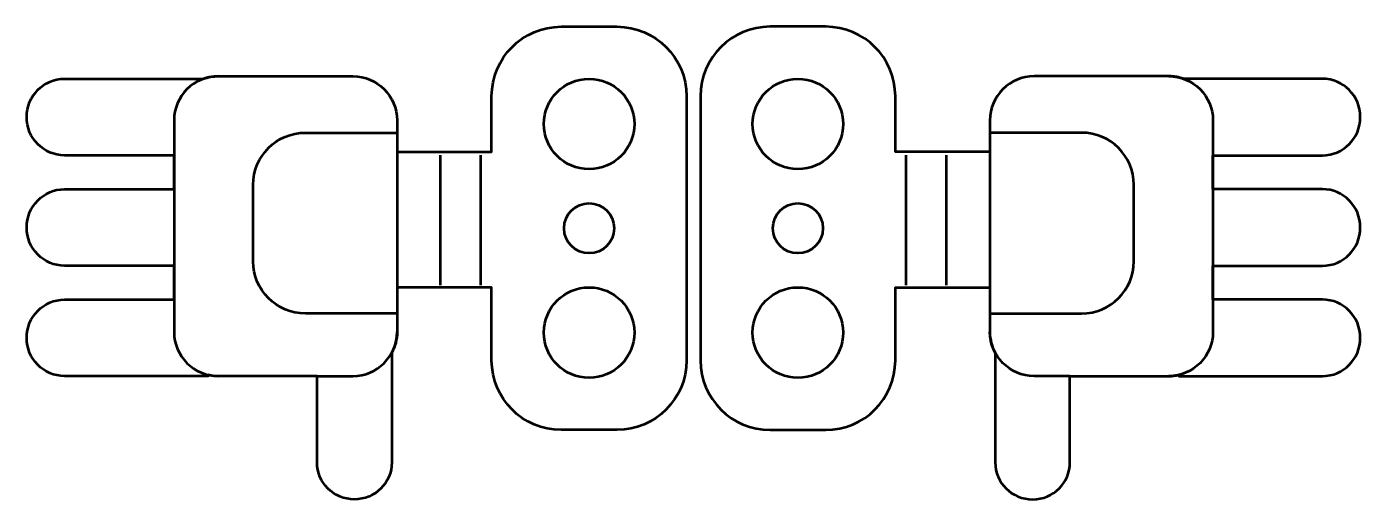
# Model space of a CAD drawing. Header units: centimetres. Extents: x -14.79 to -5.21, y -11.7 to -8.3.
import ezdxf

# ---------------------------------------------------------------- set-up
doc = ezdxf.new("R2010")
doc.units = ezdxf.units.CM
doc.header["$MEASUREMENT"] = 0
doc.layers.add('Layer 1', color=7, linetype='Continuous')

msp = doc.modelspace()

# ---------------------------------------------------------------- linework, layer by layer
at = {"layer": 'Layer 1', "lineweight": 53}
for centre, major_axis in [((-10.75, -9.00042), (0, 0.325)), ((-9.25, -9.00042), (0, 0.325)), ((-10.75, -9.75042), (0, 0.18)), ((-9.25, -9.75042), (0, 0.18)), ((-10.75, -10.50042), (0, 0.325)), ((-9.25, -10.50042), (0, 0.325))]:
    msp.add_ellipse(centre, major_axis=major_axis, ratio=1, dxfattribs=at)
for points in [[(-10.05, -10.70042), (-10.05, -10.70042), (-10.05, -8.80042), (-10.05, -8.80042), (-10.05, -8.80042), (-10.05, -8.52428), (-10.27386, -8.30042), (-10.55, -8.30042), (-10.55, -8.30042), (-10.55, -8.30042), (-10.95, -8.30042), (-10.95, -8.30042), (-10.95, -8.30042), (-11.22614, -8.30042), (-11.45, -8.52428), (-11.45, -8.80042), (-11.45, -8.80042), (-11.45, -8.80042), (-11.45, -9.20089), (-11.45, -9.20089), (-11.45, -9.20089), (-11.45, -9.20089), (-12.12909, -9.20089), (-12.12909, -9.20089), (-12.12909, -9.20089), (-12.12909, -9.20089), (-12.12909, -8.97434), (-12.12909, -8.97434), (-12.12909, -8.97434), (-12.12909, -8.79973), (-12.27198, -8.65684), (-12.44659, -8.65684), (-12.44659, -8.65684), (-12.44659, -8.65684), (-13.41418, -8.65684), (-13.41418, -8.65684), (-13.41418, -8.65684), (-13.45163, -8.65684), (-13.48761, -8.66342), (-13.52103, -8.67547), (-13.52103, -8.67547), (-13.52103, -8.67547), (-14.51805, -8.67547), (-14.51805, -8.67547), (-14.51805, -8.67547), (-14.66762, -8.67547), (-14.79002, -8.79787), (-14.79002, -8.95062), (-14.79002, -8.95062), (-14.79002, -9.1034), (-14.66762, -9.22579), (-14.51805, -9.22579), (-14.51805, -9.22579), (-14.51805, -9.22579), (-13.73169, -9.22579), (-13.73169, -9.22579), (-13.73169, -9.22579), (-13.73169, -9.22579), (-13.73169, -9.46922), (-13.73169, -9.46922), (-13.73169, -9.46922), (-13.73169, -9.46922), (-14.51805, -9.46922), (-14.51805, -9.46922), (-14.51805, -9.46922), (-14.66762, -9.46922), (-14.79002, -9.59161), (-14.79002, -9.74437), (-14.79002, -9.74437), (-14.79002, -9.89715), (-14.66762, -10.01955), (-14.51805, -10.01955), (-14.51805, -10.01955), (-14.51805, -10.01955), (-13.73169, -10.01955), (-13.73169, -10.01955), (-13.73169, -10.01955), (-13.73169, -10.01955), (-13.73169, -10.26297), (-13.73169, -10.26297), (-13.73169, -10.26297), (-13.73169, -10.26297), (-14.51805, -10.26297), (-14.51805, -10.26297), (-14.51805, -10.26297), (-14.66762, -10.26297), (-14.79002, -10.38536), (-14.79002, -10.53812), (-14.79002, -10.53812), (-14.79002, -10.6909), (-14.66762, -10.81329), (-14.51805, -10.81329), (-14.51805, -10.81329), (-14.51805, -10.81329), (-13.48575, -10.81329), (-13.48575, -10.81329), (-13.48575, -10.81329), (-13.48575, -10.81329), (-13.48575, -10.80508), (-13.48575, -10.80508), (-13.48575, -10.80508), (-13.46274, -10.81044), (-13.43877, -10.81327), (-13.41418, -10.81327), (-13.41418, -10.81327), (-13.41418, -10.81327), (-12.70446, -10.81327), (-12.70446, -10.81327), (-12.70446, -10.81327), (-12.70446, -10.81327), (-12.70446, -11.43447), (-12.70446, -11.43447), (-12.70446, -11.43447), (-12.70446, -11.58025), (-12.58516, -11.69955), (-12.43583, -11.69955), (-12.43583, -11.69955), (-12.2865, -11.69955), (-12.1672, -11.58025), (-12.1672, -11.43447), (-12.1672, -11.43447), (-12.1672, -11.43447), (-12.1672, -10.64611), (-12.1672, -10.64611), (-12.1672, -10.64611), (-12.14292, -10.60129), (-12.12909, -10.55007), (-12.12909, -10.49577), (-12.12909, -10.49577), (-12.12909, -10.49577), (-12.12909, -10.17589), (-12.12909, -10.17589), (-12.12909, -10.17589), (-12.12909, -10.17589), (-11.45, -10.17589), (-11.45, -10.17589), (-11.45, -10.17589), (-11.45, -10.17589), (-11.45, -10.70042), (-11.45, -10.70042), (-11.45, -10.70042), (-11.45, -10.97656), (-11.22614, -11.20042), (-10.95, -11.20042), (-10.95, -11.20042), (-10.95, -11.20042), (-10.55, -11.20042), (-10.55, -11.20042), (-10.55, -11.20042), (-10.27386, -11.20042), (-10.05, -10.97656), (-10.05, -10.70042)], [(-9.95, -10.70042), (-9.95, -10.70042), (-9.95, -8.80042), (-9.95, -8.80042), (-9.95, -8.80042), (-9.95, -8.52428), (-9.72614, -8.30042), (-9.45, -8.30042), (-9.45, -8.30042), (-9.45, -8.30042), (-9.05, -8.30042), (-9.05, -8.30042), (-9.05, -8.30042), (-8.77386, -8.30042), (-8.55, -8.52428), (-8.55, -8.80042), (-8.55, -8.80042), (-8.55, -8.80042), (-8.55, -9.20089), (-8.55, -9.20089), (-8.55, -9.20089), (-8.55, -9.20089), (-7.87091, -9.20089), (-7.87091, -9.20089), (-7.87091, -9.20089), (-7.87091, -9.20089), (-7.87091, -8.97434), (-7.87091, -8.97434), (-7.87091, -8.97434), (-7.87091, -8.79973), (-7.72802, -8.65684), (-7.55341, -8.65684), (-7.55341, -8.65684), (-7.55341, -8.65684), (-6.58582, -8.65684), (-6.58582, -8.65684), (-6.58582, -8.65684), (-6.54837, -8.65684), (-6.51239, -8.66342), (-6.47897, -8.67547), (-6.47897, -8.67547), (-6.47897, -8.67547), (-5.48195, -8.67547), (-5.48195, -8.67547), (-5.48195, -8.67547), (-5.33238, -8.67547), (-5.20998, -8.79787), (-5.20998, -8.95062), (-5.20998, -8.95062), (-5.20998, -9.1034), (-5.33238, -9.22579), (-5.48195, -9.22579), (-5.48195, -9.22579), (-5.48195, -9.22579), (-6.26831, -9.22579), (-6.26831, -9.22579), (-6.26831, -9.22579), (-6.26831, -9.22579), (-6.26831, -9.46922), (-6.26831, -9.46922), (-6.26831, -9.46922), (-6.26831, -9.46922), (-5.48195, -9.46922), (-5.48195, -9.46922), (-5.48195, -9.46922), (-5.33238, -9.46922), (-5.20998, -9.59161), (-5.20998, -9.74437), (-5.20998, -9.74437), (-5.20998, -9.89715), (-5.33238, -10.01955), (-5.48195, -10.01955), (-5.48195, -10.01955), (-5.48195, -10.01955), (-6.26831, -10.01955), (-6.26831, -10.01955), (-6.26831, -10.01955), (-6.26831, -10.01955), (-6.26831, -10.26297), (-6.26831, -10.26297), (-6.26831, -10.26297), (-6.26831, -10.26297), (-5.48195, -10.26297), (-5.48195, -10.26297), (-5.48195, -10.26297), (-5.33238, -10.26297), (-5.20998, -10.38536), (-5.20998, -10.53812), (-5.20998, -10.53812), (-5.20998, -10.6909), (-5.33238, -10.81329), (-5.48195, -10.81329), (-5.48195, -10.81329), (-5.48195, -10.81329), (-6.51425, -10.81329), (-6.51425, -10.81329), (-6.51425, -10.81329), (-6.51425, -10.81329), (-6.51425, -10.80508), (-6.51425, -10.80508), (-6.51425, -10.80508), (-6.53726, -10.81044), (-6.56123, -10.81327), (-6.58582, -10.81327), (-6.58582, -10.81327), (-6.58582, -10.81327), (-7.29554, -10.81327), (-7.29554, -10.81327), (-7.29554, -10.81327), (-7.29554, -10.81327), (-7.29554, -11.43447), (-7.29554, -11.43447), (-7.29554, -11.43447), (-7.29554, -11.58025), (-7.41484, -11.69955), (-7.56417, -11.69955), (-7.56417, -11.69955), (-7.7135, -11.69955), (-7.8328, -11.58025), (-7.8328, -11.43447), (-7.8328, -11.43447), (-7.8328, -11.43447), (-7.8328, -10.64611), (-7.8328, -10.64611), (-7.8328, -10.64611), (-7.85708, -10.60129), (-7.87091, -10.55007), (-7.87091, -10.49577), (-7.87091, -10.49577), (-7.87091, -10.49577), (-7.87091, -10.17589), (-7.87091, -10.17589), (-7.87091, -10.17589), (-7.87091, -10.17589), (-8.55, -10.17589), (-8.55, -10.17589), (-8.55, -10.17589), (-8.55, -10.17589), (-8.55, -10.70042), (-8.55, -10.70042), (-8.55, -10.70042), (-8.55, -10.97656), (-8.77386, -11.20042), (-9.05, -11.20042), (-9.05, -11.20042), (-9.05, -11.20042), (-9.45, -11.20042), (-9.45, -11.20042), (-9.45, -11.20042), (-9.72614, -11.20042), (-9.95, -10.97656), (-9.95, -10.70042)]]:
    msp.add_open_spline(points, degree=3, knots=[0, 0, 0, 0, 0.025641, 0.025641, 0.025641, 0.025641, 0.0512821, 0.0512821, 0.0512821, 0.0512821, 0.0769231, 0.0769231, 0.0769231, 0.0769231, 0.1025641, 0.1025641, 0.1025641, 0.1025641, 0.1282051, 0.1282051, 0.1282051, 0.1282051, 0.1538462, 0.1538462, 0.1538462, 0.1538462, 0.1794872, 0.1794872, 0.1794872, 0.1794872, 0.2051282, 0.2051282, 0.2051282, 0.2051282, 0.2307692, 0.2307692, 0.2307692, 0.2307692, 0.2564103, 0.2564103, 0.2564103, 0.2564103, 0.2820513, 0.2820513, 0.2820513, 0.2820513, 0.3076923, 0.3076923, 0.3076923, 0.3076923, 0.3333333, 0.3333333, 0.3333333, 0.3333333, 0.3589744, 0.3589744, 0.3589744, 0.3589744, 0.3846154, 0.3846154, 0.3846154, 0.3846154, 0.4102564, 0.4102564, 0.4102564, 0.4102564, 0.4358974, 0.4358974, 0.4358974, 0.4358974, 0.4615385, 0.4615385, 0.4615385, 0.4615385, 0.4871795, 0.4871795, 0.4871795, 0.4871795, 0.5128205, 0.5128205, 0.5128205, 0.5128205, 0.5384615, 0.5384615, 0.5384615, 0.5384615, 0.5641026, 0.5641026, 0.5641026, 0.5641026, 0.5897436, 0.5897436, 0.5897436, 0.5897436, 0.6153846, 0.6153846, 0.6153846, 0.6153846, 0.6410256, 0.6410256, 0.6410256, 0.6410256, 0.6666667, 0.6666667, 0.6666667, 0.6666667, 0.6923077, 0.6923077, 0.6923077, 0.6923077, 0.7179487, 0.7179487, 0.7179487, 0.7179487, 0.7435897, 0.7435897, 0.7435897, 0.7435897, 0.7692308, 0.7692308, 0.7692308, 0.7692308, 0.7948718, 0.7948718, 0.7948718, 0.7948718, 0.8205128, 0.8205128, 0.8205128, 0.8205128, 0.8461538, 0.8461538, 0.8461538, 0.8461538, 0.8717949, 0.8717949, 0.8717949, 0.8717949, 0.8974359, 0.8974359, 0.8974359, 0.8974359, 0.9230769, 0.9230769, 0.9230769, 0.9230769, 0.9487179, 0.9487179, 0.9487179, 0.9487179, 1, 1, 1, 1], dxfattribs=at)
at = {"layer": 'Layer 1', "color": 5, "lineweight": 53}
for points in [[(-13.41418, -8.65684), (-13.58883, -8.65684), (-13.73169, -8.79973), (-13.73169, -8.97434)], [(-6.58582, -8.65684), (-6.41117, -8.65684), (-6.26831, -8.79973), (-6.26831, -8.97434)], [(-13.73169, -8.97434), (-13.73169, -8.97434), (-13.73169, -10.49577), (-13.73169, -10.49577)], [(-6.26831, -8.97434), (-6.26831, -8.97434), (-6.26831, -10.49577), (-6.26831, -10.49577)], [(-13.16283, -9.43795), (-13.16283, -9.23086), (-12.99496, -9.06296), (-12.78784, -9.06296)], [(-6.83717, -9.43795), (-6.83717, -9.23086), (-7.00504, -9.06296), (-7.21216, -9.06296)], [(-11.81803, -10.1583), (-11.81803, -10.1583), (-11.81803, -9.22543), (-11.81803, -9.22543)], [(-11.52699, -10.1583), (-11.52699, -10.1583), (-11.52699, -9.22543), (-11.52699, -9.22543)], [(-8.47301, -10.1583), (-8.47301, -10.1583), (-8.47301, -9.22543), (-8.47301, -9.22543)], [(-8.18197, -10.1583), (-8.18197, -10.1583), (-8.18197, -9.22543), (-8.18197, -9.22543)], [(-13.16283, -9.98841), (-13.16283, -9.98841), (-13.16283, -9.43795), (-13.16283, -9.43795)], [(-6.83717, -9.98841), (-6.83717, -9.98841), (-6.83717, -9.43795), (-6.83717, -9.43795)], [(-12.78784, -10.3634), (-12.99496, -10.3634), (-13.16283, -10.19551), (-13.16283, -9.98841)], [(-7.21216, -10.3634), (-7.00504, -10.3634), (-6.83717, -10.19551), (-6.83717, -9.98841)], [(-13.73169, -10.49577), (-13.73169, -10.67041), (-13.58883, -10.81327), (-13.41418, -10.81327)], [(-12.44659, -10.81327), (-12.27198, -10.81327), (-12.12909, -10.67041), (-12.12909, -10.49577)], [(-7.55341, -10.81327), (-7.72802, -10.81327), (-7.87091, -10.67041), (-7.87091, -10.49577)], [(-6.26831, -10.49577), (-6.26831, -10.67041), (-6.41117, -10.81327), (-6.58582, -10.81327)], [(-12.70446, -10.81327), (-12.70446, -10.81327), (-12.44659, -10.81327), (-12.44659, -10.81327)], [(-7.29554, -10.81327), (-7.29554, -10.81327), (-7.55341, -10.81327), (-7.55341, -10.81327)]]:
    msp.add_open_spline(points, degree=3, dxfattribs=at)
for points in [[(-12.78784, -9.06296), (-12.78784, -9.06296), (-12.12909, -9.06296), (-12.12909, -9.06296), (-12.12909, -9.06296), (-12.12909, -9.06296), (-12.12909, -10.3634), (-12.12909, -10.3634), (-12.12909, -10.3634), (-12.12909, -10.3634), (-12.78784, -10.3634), (-12.78784, -10.3634)], [(-7.21216, -9.06296), (-7.21216, -9.06296), (-7.87091, -9.06296), (-7.87091, -9.06296), (-7.87091, -9.06296), (-7.87091, -9.06296), (-7.87091, -10.3634), (-7.87091, -10.3634), (-7.87091, -10.3634), (-7.87091, -10.3634), (-7.21216, -10.3634), (-7.21216, -10.3634)]]:
    msp.add_open_spline(points, degree=3, knots=[0, 0, 0, 0, 0.25, 0.25, 0.25, 0.25, 0.5, 0.5, 0.5, 0.5, 1, 1, 1, 1], dxfattribs=at)

doc.saveas('drawing.dxf')
